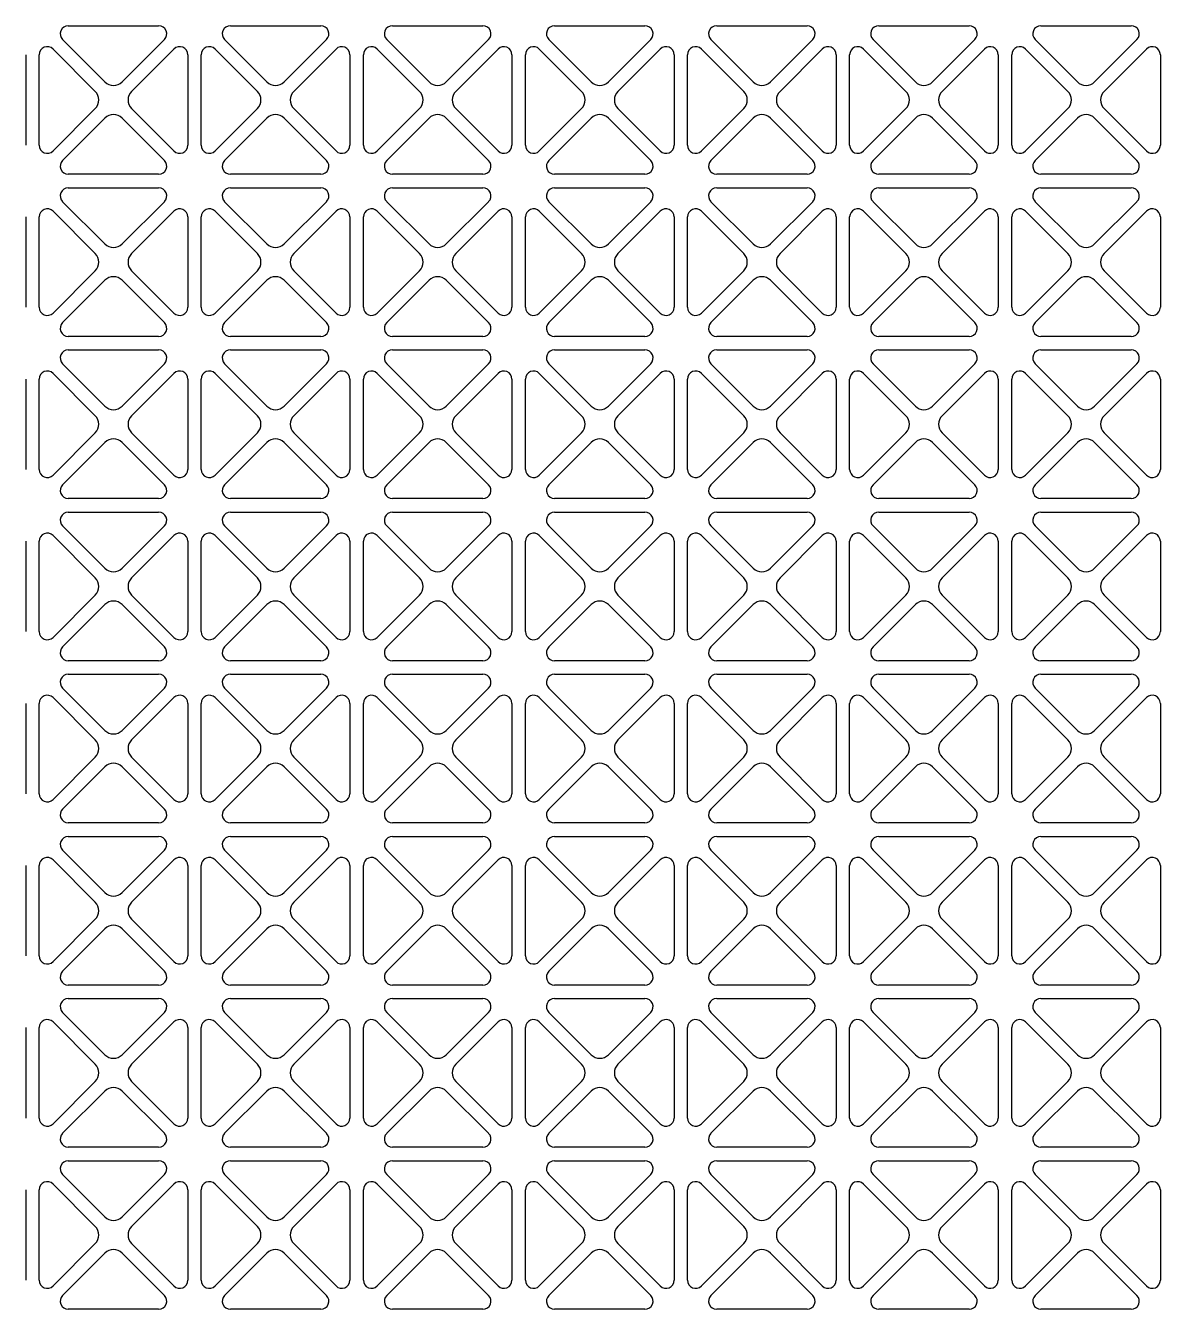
# Model space of a CAD drawing. Extents: x 59521 to 184406, y -1257 to 56672.
# Drawn here: x 69465.6 to 69633.6, y 15636.5 to 15826.5 of the extents above; entities that cross this region are included whole.
import ezdxf

# ---------------------------------------------------------------- set-up
doc = ezdxf.new("R2010")
doc.units = 0
doc.header["$MEASUREMENT"] = 0
doc.layers.get('0').update_dxf_attribs({"linetype": 'CONTINUOUS'})
doc.layers.add('WANGKONG_0', color=7, linetype='CONTINUOUS')

# ---------------------------------------------------------------- blocks, each defined once
blk = doc.blocks.new('ju77')
at = {"layer": 'WANGKONG_0', "color": 87, "linetype": 'Continuous'}
for p, q in [((-26.73, 347), (-13.35, 347)), ((-2.73, 347), (10.65, 347)), ((21.27, 347), (34.65, 347)), ((45.27, 347), (58.65, 347)), ((69.27, 347), (82.65, 347)), ((93.27, 347), (106.65, 347)), ((117.27, 347), (130.65, 347)), ((-21.31, 338.69), (-27.58, 344.95)), ((-12.5, 344.95), (-18.77, 338.69)), ((2.69, 338.69), (-3.58, 344.95)), ((11.5, 344.95), (5.23, 338.69)), ((26.69, 338.69), (20.42, 344.95)), ((35.5, 344.95), (29.23, 338.69)), ((50.69, 338.69), (44.42, 344.95)), ((59.5, 344.95), (53.23, 338.69)), ((74.69, 338.69), (68.42, 344.95)), ((83.5, 344.95), (77.23, 338.69)), ((98.69, 338.69), (92.42, 344.95)), ((107.5, 344.95), (101.23, 338.69)), ((122.69, 338.69), (116.42, 344.95)), ((131.5, 344.95), (125.23, 338.69)), ((-33.04, 342.69), (-33.04, 329.31)), ((-31.04, 329.31), (-31.04, 342.69)), ((-28.99, 343.54), (-22.73, 337.27)), ((-17.35, 337.27), (-11.09, 343.54)), ((-9.04, 342.69), (-9.04, 329.31)), ((-7.04, 329.31), (-7.04, 342.69)), ((-4.99, 343.54), (1.27, 337.27)), ((6.65, 337.27), (12.91, 343.54)), ((14.96, 342.69), (14.96, 329.31)), ((16.96, 329.31), (16.96, 342.69)), ((19.01, 343.54), (25.27, 337.27)), ((30.65, 337.27), (36.91, 343.54)), ((38.96, 342.69), (38.96, 329.31)), ((40.96, 329.31), (40.96, 342.69)), ((43.01, 343.54), (49.27, 337.27)), ((54.65, 337.27), (60.91, 343.54)), ((62.96, 342.69), (62.96, 329.31)), ((64.96, 329.31), (64.96, 342.69)), ((67.01, 343.54), (73.27, 337.27)), ((78.65, 337.27), (84.91, 343.54)), ((86.96, 342.69), (86.96, 329.31)), ((88.96, 329.31), (88.96, 342.69)), ((91.01, 343.54), (97.27, 337.27)), ((102.65, 337.27), (108.91, 343.54)), ((110.96, 342.69), (110.96, 329.31)), ((112.96, 329.31), (112.96, 342.69)), ((115.01, 343.54), (121.27, 337.27)), ((126.65, 337.27), (132.91, 343.54)), ((134.96, 342.69), (134.96, 329.31)), ((-22.73, 334.73), (-28.99, 328.46)), ((-11.09, 328.46), (-17.35, 334.73)), ((1.27, 334.73), (-4.99, 328.46)), ((12.91, 328.46), (6.65, 334.73)), ((25.27, 334.73), (19.01, 328.46)), ((36.91, 328.46), (30.65, 334.73)), ((49.27, 334.73), (43.01, 328.46)), ((60.91, 328.46), (54.65, 334.73)), ((73.27, 334.73), (67.01, 328.46)), ((84.91, 328.46), (78.65, 334.73)), ((97.27, 334.73), (91.01, 328.46)), ((108.91, 328.46), (102.65, 334.73)), ((121.27, 334.73), (115.01, 328.46)), ((132.91, 328.46), (126.65, 334.73)), ((-27.58, 327.05), (-21.31, 333.31)), ((-18.77, 333.31), (-12.5, 327.05)), ((-3.58, 327.05), (2.69, 333.31)), ((5.23, 333.31), (11.5, 327.05)), ((20.42, 327.05), (26.69, 333.31)), ((29.23, 333.31), (35.5, 327.05)), ((44.42, 327.05), (50.69, 333.31)), ((53.23, 333.31), (59.5, 327.05)), ((68.42, 327.05), (74.69, 333.31)), ((77.23, 333.31), (83.5, 327.05)), ((92.42, 327.05), (98.69, 333.31)), ((101.23, 333.31), (107.5, 327.05)), ((116.42, 327.05), (122.69, 333.31)), ((125.23, 333.31), (131.5, 327.05)), ((-13.35, 325), (-26.73, 325)), ((10.65, 325), (-2.73, 325)), ((34.65, 325), (21.27, 325)), ((58.65, 325), (45.27, 325)), ((82.65, 325), (69.27, 325)), ((106.65, 325), (93.27, 325)), ((130.65, 325), (117.27, 325)), ((-26.73, 323), (-13.35, 323)), ((-2.73, 323), (10.65, 323)), ((21.27, 323), (34.65, 323)), ((45.27, 323), (58.65, 323)), ((69.27, 323), (82.65, 323)), ((93.27, 323), (106.65, 323)), ((117.27, 323), (130.65, 323)), ((-28.99, 319.54), (-22.73, 313.27)), ((-21.31, 314.69), (-27.58, 320.95)), ((-12.5, 320.95), (-18.77, 314.69)), ((-17.35, 313.27), (-11.09, 319.54)), ((-4.99, 319.54), (1.27, 313.27)), ((2.69, 314.69), (-3.58, 320.95)), ((11.5, 320.95), (5.23, 314.69)), ((6.65, 313.27), (12.91, 319.54)), ((19.01, 319.54), (25.27, 313.27)), ((26.69, 314.69), (20.42, 320.95)), ((35.5, 320.95), (29.23, 314.69)), ((30.65, 313.27), (36.91, 319.54)), ((43.01, 319.54), (49.27, 313.27)), ((50.69, 314.69), (44.42, 320.95)), ((59.5, 320.95), (53.23, 314.69)), ((54.65, 313.27), (60.91, 319.54)), ((67.01, 319.54), (73.27, 313.27)), ((74.69, 314.69), (68.42, 320.95)), ((83.5, 320.95), (77.23, 314.69)), ((78.65, 313.27), (84.91, 319.54)), ((91.01, 319.54), (97.27, 313.27)), ((98.69, 314.69), (92.42, 320.95)), ((107.5, 320.95), (101.23, 314.69)), ((102.65, 313.27), (108.91, 319.54)), ((115.01, 319.54), (121.27, 313.27)), ((122.69, 314.69), (116.42, 320.95)), ((131.5, 320.95), (125.23, 314.69)), ((126.65, 313.27), (132.91, 319.54)), ((-33.04, 318.69), (-33.04, 305.31)), ((-31.04, 305.31), (-31.04, 318.69)), ((-9.04, 318.69), (-9.04, 305.31)), ((-7.04, 305.31), (-7.04, 318.69)), ((14.96, 318.69), (14.96, 305.31)), ((16.96, 305.31), (16.96, 318.69)), ((38.96, 318.69), (38.96, 305.31)), ((40.96, 305.31), (40.96, 318.69)), ((62.96, 318.69), (62.96, 305.31)), ((64.96, 305.31), (64.96, 318.69)), ((86.96, 318.69), (86.96, 305.31)), ((88.96, 305.31), (88.96, 318.69)), ((110.96, 318.69), (110.96, 305.31)), ((112.96, 305.31), (112.96, 318.69)), ((134.96, 318.69), (134.96, 305.31)), ((-22.73, 310.73), (-28.99, 304.46)), ((-11.09, 304.46), (-17.35, 310.73)), ((1.27, 310.73), (-4.99, 304.46)), ((12.91, 304.46), (6.65, 310.73)), ((25.27, 310.73), (19.01, 304.46)), ((36.91, 304.46), (30.65, 310.73)), ((49.27, 310.73), (43.01, 304.46)), ((60.91, 304.46), (54.65, 310.73)), ((73.27, 310.73), (67.01, 304.46)), ((84.91, 304.46), (78.65, 310.73)), ((97.27, 310.73), (91.01, 304.46)), ((108.91, 304.46), (102.65, 310.73)), ((121.27, 310.73), (115.01, 304.46)), ((132.91, 304.46), (126.65, 310.73)), ((-27.58, 303.05), (-21.31, 309.31)), ((-18.77, 309.31), (-12.5, 303.05)), ((-3.58, 303.05), (2.69, 309.31)), ((5.23, 309.31), (11.5, 303.05)), ((20.42, 303.05), (26.69, 309.31)), ((29.23, 309.31), (35.5, 303.05)), ((44.42, 303.05), (50.69, 309.31)), ((53.23, 309.31), (59.5, 303.05)), ((68.42, 303.05), (74.69, 309.31)), ((77.23, 309.31), (83.5, 303.05)), ((92.42, 303.05), (98.69, 309.31)), ((101.23, 309.31), (107.5, 303.05)), ((116.42, 303.05), (122.69, 309.31)), ((125.23, 309.31), (131.5, 303.05)), ((-13.35, 301), (-26.73, 301)), ((10.65, 301), (-2.73, 301)), ((34.65, 301), (21.27, 301)), ((58.65, 301), (45.27, 301)), ((82.65, 301), (69.27, 301)), ((106.65, 301), (93.27, 301)), ((130.65, 301), (117.27, 301)), ((-26.73, 299), (-13.35, 299)), ((-2.73, 299), (10.65, 299)), ((21.27, 299), (34.65, 299)), ((45.27, 299), (58.65, 299)), ((69.27, 299), (82.65, 299)), ((93.27, 299), (106.65, 299)), ((117.27, 299), (130.65, 299)), ((-21.31, 290.69), (-27.58, 296.95)), ((-12.5, 296.95), (-18.77, 290.69)), ((2.69, 290.69), (-3.58, 296.95)), ((11.5, 296.95), (5.23, 290.69)), ((26.69, 290.69), (20.42, 296.95)), ((35.5, 296.95), (29.23, 290.69)), ((50.69, 290.69), (44.42, 296.95)), ((59.5, 296.95), (53.23, 290.69)), ((74.69, 290.69), (68.42, 296.95)), ((83.5, 296.95), (77.23, 290.69)), ((98.69, 290.69), (92.42, 296.95)), ((107.5, 296.95), (101.23, 290.69)), ((122.69, 290.69), (116.42, 296.95)), ((131.5, 296.95), (125.23, 290.69)), ((-33.04, 294.69), (-33.04, 281.31)), ((-31.04, 281.31), (-31.04, 294.69)), ((-28.99, 295.54), (-22.73, 289.27)), ((-17.35, 289.27), (-11.09, 295.54)), ((-9.04, 294.69), (-9.04, 281.31)), ((-7.04, 281.31), (-7.04, 294.69)), ((-4.99, 295.54), (1.27, 289.27)), ((6.65, 289.27), (12.91, 295.54)), ((14.96, 294.69), (14.96, 281.31)), ((16.96, 281.31), (16.96, 294.69)), ((19.01, 295.54), (25.27, 289.27)), ((30.65, 289.27), (36.91, 295.54)), ((38.96, 294.69), (38.96, 281.31)), ((40.96, 281.31), (40.96, 294.69)), ((43.01, 295.54), (49.27, 289.27)), ((54.65, 289.27), (60.91, 295.54)), ((62.96, 294.69), (62.96, 281.31)), ((64.96, 281.31), (64.96, 294.69)), ((67.01, 295.54), (73.27, 289.27)), ((78.65, 289.27), (84.91, 295.54)), ((86.96, 294.69), (86.96, 281.31)), ((88.96, 281.31), (88.96, 294.69)), ((91.01, 295.54), (97.27, 289.27)), ((102.65, 289.27), (108.91, 295.54)), ((110.96, 294.69), (110.96, 281.31)), ((112.96, 281.31), (112.96, 294.69)), ((115.01, 295.54), (121.27, 289.27)), ((126.65, 289.27), (132.91, 295.54)), ((134.96, 294.69), (134.96, 281.31)), ((-22.73, 286.73), (-28.99, 280.46)), ((-27.58, 279.05), (-21.31, 285.31)), ((-18.77, 285.31), (-12.5, 279.05)), ((-11.09, 280.46), (-17.35, 286.73)), ((1.27, 286.73), (-4.99, 280.46)), ((-3.58, 279.05), (2.69, 285.31)), ((5.23, 285.31), (11.5, 279.05)), ((12.91, 280.46), (6.65, 286.73)), ((25.27, 286.73), (19.01, 280.46)), ((20.42, 279.05), (26.69, 285.31)), ((29.23, 285.31), (35.5, 279.05)), ((36.91, 280.46), (30.65, 286.73)), ((49.27, 286.73), (43.01, 280.46)), ((44.42, 279.05), (50.69, 285.31)), ((53.23, 285.31), (59.5, 279.05)), ((60.91, 280.46), (54.65, 286.73)), ((73.27, 286.73), (67.01, 280.46)), ((68.42, 279.05), (74.69, 285.31)), ((77.23, 285.31), (83.5, 279.05)), ((84.91, 280.46), (78.65, 286.73)), ((97.27, 286.73), (91.01, 280.46)), ((92.42, 279.05), (98.69, 285.31)), ((101.23, 285.31), (107.5, 279.05)), ((108.91, 280.46), (102.65, 286.73)), ((121.27, 286.73), (115.01, 280.46)), ((116.42, 279.05), (122.69, 285.31)), ((125.23, 285.31), (131.5, 279.05)), ((132.91, 280.46), (126.65, 286.73)), ((-13.35, 277), (-26.73, 277)), ((10.65, 277), (-2.73, 277)), ((34.65, 277), (21.27, 277)), ((58.65, 277), (45.27, 277)), ((82.65, 277), (69.27, 277)), ((106.65, 277), (93.27, 277)), ((130.65, 277), (117.27, 277)), ((-26.73, 275), (-13.35, 275)), ((-2.73, 275), (10.65, 275)), ((21.27, 275), (34.65, 275)), ((45.27, 275), (58.65, 275)), ((69.27, 275), (82.65, 275)), ((93.27, 275), (106.65, 275)), ((117.27, 275), (130.65, 275)), ((-21.31, 266.69), (-27.58, 272.95)), ((-12.5, 272.95), (-18.77, 266.69)), ((2.69, 266.69), (-3.58, 272.95)), ((11.5, 272.95), (5.23, 266.69)), ((26.69, 266.69), (20.42, 272.95)), ((35.5, 272.95), (29.23, 266.69)), ((50.69, 266.69), (44.42, 272.95)), ((59.5, 272.95), (53.23, 266.69)), ((74.69, 266.69), (68.42, 272.95)), ((83.5, 272.95), (77.23, 266.69)), ((98.69, 266.69), (92.42, 272.95)), ((107.5, 272.95), (101.23, 266.69)), ((122.69, 266.69), (116.42, 272.95)), ((131.5, 272.95), (125.23, 266.69)), ((-33.04, 270.69), (-33.04, 257.31)), ((-31.04, 257.31), (-31.04, 270.69)), ((-28.99, 271.54), (-22.73, 265.27)), ((-17.35, 265.27), (-11.09, 271.54)), ((-9.04, 270.69), (-9.04, 257.31)), ((-7.04, 257.31), (-7.04, 270.69)), ((-4.99, 271.54), (1.27, 265.27)), ((6.65, 265.27), (12.91, 271.54)), ((14.96, 270.69), (14.96, 257.31)), ((16.96, 257.31), (16.96, 270.69)), ((19.01, 271.54), (25.27, 265.27)), ((30.65, 265.27), (36.91, 271.54)), ((38.96, 270.69), (38.96, 257.31)), ((40.96, 257.31), (40.96, 270.69)), ((43.01, 271.54), (49.27, 265.27)), ((54.65, 265.27), (60.91, 271.54)), ((62.96, 270.69), (62.96, 257.31)), ((64.96, 257.31), (64.96, 270.69)), ((67.01, 271.54), (73.27, 265.27)), ((78.65, 265.27), (84.91, 271.54)), ((86.96, 270.69), (86.96, 257.31)), ((88.96, 257.31), (88.96, 270.69)), ((91.01, 271.54), (97.27, 265.27)), ((102.65, 265.27), (108.91, 271.54)), ((110.96, 270.69), (110.96, 257.31)), ((112.96, 257.31), (112.96, 270.69)), ((115.01, 271.54), (121.27, 265.27)), ((126.65, 265.27), (132.91, 271.54)), ((134.96, 270.69), (134.96, 257.31)), ((-22.73, 262.73), (-28.99, 256.46)), ((-11.09, 256.46), (-17.35, 262.73)), ((1.27, 262.73), (-4.99, 256.46)), ((12.91, 256.46), (6.65, 262.73)), ((25.27, 262.73), (19.01, 256.46)), ((36.91, 256.46), (30.65, 262.73)), ((49.27, 262.73), (43.01, 256.46)), ((60.91, 256.46), (54.65, 262.73)), ((73.27, 262.73), (67.01, 256.46)), ((84.91, 256.46), (78.65, 262.73)), ((97.27, 262.73), (91.01, 256.46)), ((108.91, 256.46), (102.65, 262.73)), ((121.27, 262.73), (115.01, 256.46)), ((132.91, 256.46), (126.65, 262.73)), ((-27.58, 255.05), (-21.31, 261.31)), ((-18.77, 261.31), (-12.5, 255.05)), ((-3.58, 255.05), (2.69, 261.31)), ((5.23, 261.31), (11.5, 255.05)), ((20.42, 255.05), (26.69, 261.31)), ((29.23, 261.31), (35.5, 255.05)), ((44.42, 255.05), (50.69, 261.31)), ((53.23, 261.31), (59.5, 255.05)), ((68.42, 255.05), (74.69, 261.31)), ((77.23, 261.31), (83.5, 255.05)), ((92.42, 255.05), (98.69, 261.31)), ((101.23, 261.31), (107.5, 255.05)), ((116.42, 255.05), (122.69, 261.31)), ((125.23, 261.31), (131.5, 255.05)), ((-13.35, 253), (-26.73, 253)), ((10.65, 253), (-2.73, 253)), ((34.65, 253), (21.27, 253)), ((58.65, 253), (45.27, 253)), ((82.65, 253), (69.27, 253)), ((106.65, 253), (93.27, 253)), ((130.65, 253), (117.27, 253)), ((-26.73, 251), (-13.35, 251)), ((-2.73, 251), (10.65, 251)), ((21.27, 251), (34.65, 251)), ((45.27, 251), (58.65, 251)), ((69.27, 251), (82.65, 251)), ((93.27, 251), (106.65, 251)), ((117.27, 251), (130.65, 251)), ((-21.31, 242.69), (-27.58, 248.95)), ((-12.5, 248.95), (-18.77, 242.69)), ((2.69, 242.69), (-3.58, 248.95)), ((11.5, 248.95), (5.23, 242.69)), ((26.69, 242.69), (20.42, 248.95)), ((35.5, 248.95), (29.23, 242.69)), ((50.69, 242.69), (44.42, 248.95)), ((59.5, 248.95), (53.23, 242.69)), ((74.69, 242.69), (68.42, 248.95)), ((83.5, 248.95), (77.23, 242.69)), ((98.69, 242.69), (92.42, 248.95)), ((107.5, 248.95), (101.23, 242.69)), ((122.69, 242.69), (116.42, 248.95)), ((131.5, 248.95), (125.23, 242.69)), ((-28.99, 247.54), (-22.73, 241.27)), ((-17.35, 241.27), (-11.09, 247.54)), ((-4.99, 247.54), (1.27, 241.27)), ((6.65, 241.27), (12.91, 247.54)), ((19.01, 247.54), (25.27, 241.27)), ((30.65, 241.27), (36.91, 247.54)), ((43.01, 247.54), (49.27, 241.27)), ((54.65, 241.27), (60.91, 247.54)), ((67.01, 247.54), (73.27, 241.27)), ((78.65, 241.27), (84.91, 247.54)), ((91.01, 247.54), (97.27, 241.27)), ((102.65, 241.27), (108.91, 247.54)), ((115.01, 247.54), (121.27, 241.27)), ((126.65, 241.27), (132.91, 247.54)), ((-33.04, 246.69), (-33.04, 233.31)), ((-31.04, 233.31), (-31.04, 246.69)), ((-9.04, 246.69), (-9.04, 233.31)), ((-7.04, 233.31), (-7.04, 246.69)), ((14.96, 246.69), (14.96, 233.31)), ((16.96, 233.31), (16.96, 246.69)), ((38.96, 246.69), (38.96, 233.31)), ((40.96, 233.31), (40.96, 246.69)), ((62.96, 246.69), (62.96, 233.31)), ((64.96, 233.31), (64.96, 246.69)), ((86.96, 246.69), (86.96, 233.31)), ((88.96, 233.31), (88.96, 246.69)), ((110.96, 246.69), (110.96, 233.31)), ((112.96, 233.31), (112.96, 246.69)), ((134.96, 246.69), (134.96, 233.31)), ((-22.73, 238.73), (-28.99, 232.46)), ((-11.09, 232.46), (-17.35, 238.73)), ((1.27, 238.73), (-4.99, 232.46)), ((12.91, 232.46), (6.65, 238.73)), ((25.27, 238.73), (19.01, 232.46)), ((36.91, 232.46), (30.65, 238.73)), ((49.27, 238.73), (43.01, 232.46)), ((60.91, 232.46), (54.65, 238.73)), ((73.27, 238.73), (67.01, 232.46)), ((84.91, 232.46), (78.65, 238.73)), ((97.27, 238.73), (91.01, 232.46)), ((108.91, 232.46), (102.65, 238.73)), ((121.27, 238.73), (115.01, 232.46)), ((132.91, 232.46), (126.65, 238.73)), ((-27.58, 231.05), (-21.31, 237.31)), ((-18.77, 237.31), (-12.5, 231.05)), ((-3.58, 231.05), (2.69, 237.31)), ((5.23, 237.31), (11.5, 231.05)), ((20.42, 231.05), (26.69, 237.31)), ((29.23, 237.31), (35.5, 231.05)), ((44.42, 231.05), (50.69, 237.31)), ((53.23, 237.31), (59.5, 231.05)), ((68.42, 231.05), (74.69, 237.31)), ((77.23, 237.31), (83.5, 231.05)), ((92.42, 231.05), (98.69, 237.31)), ((101.23, 237.31), (107.5, 231.05)), ((116.42, 231.05), (122.69, 237.31)), ((125.23, 237.31), (131.5, 231.05)), ((-13.35, 229), (-26.73, 229)), ((10.65, 229), (-2.73, 229)), ((34.65, 229), (21.27, 229)), ((58.65, 229), (45.27, 229)), ((82.65, 229), (69.27, 229)), ((106.65, 229), (93.27, 229)), ((130.65, 229), (117.27, 229)), ((-26.73, 227), (-13.35, 227)), ((-2.73, 227), (10.65, 227)), ((21.27, 227), (34.65, 227)), ((45.27, 227), (58.65, 227)), ((69.27, 227), (82.65, 227)), ((93.27, 227), (106.65, 227)), ((117.27, 227), (130.65, 227)), ((-21.31, 218.69), (-27.58, 224.95)), ((-12.5, 224.95), (-18.77, 218.69)), ((2.69, 218.69), (-3.58, 224.95)), ((11.5, 224.95), (5.23, 218.69)), ((26.69, 218.69), (20.42, 224.95)), ((35.5, 224.95), (29.23, 218.69)), ((50.69, 218.69), (44.42, 224.95)), ((59.5, 224.95), (53.23, 218.69)), ((74.69, 218.69), (68.42, 224.95)), ((83.5, 224.95), (77.23, 218.69)), ((98.69, 218.69), (92.42, 224.95)), ((107.5, 224.95), (101.23, 218.69)), ((122.69, 218.69), (116.42, 224.95)), ((131.5, 224.95), (125.23, 218.69)), ((-33.04, 222.69), (-33.04, 209.31)), ((-31.04, 209.31), (-31.04, 222.69)), ((-28.99, 223.54), (-22.73, 217.27)), ((-17.35, 217.27), (-11.09, 223.54)), ((-9.04, 222.69), (-9.04, 209.31)), ((-7.04, 209.31), (-7.04, 222.69)), ((-4.99, 223.54), (1.27, 217.27)), ((6.65, 217.27), (12.91, 223.54)), ((14.96, 222.69), (14.96, 209.31)), ((16.96, 209.31), (16.96, 222.69)), ((19.01, 223.54), (25.27, 217.27)), ((30.65, 217.27), (36.91, 223.54)), ((38.96, 222.69), (38.96, 209.31)), ((40.96, 209.31), (40.96, 222.69)), ((43.01, 223.54), (49.27, 217.27)), ((54.65, 217.27), (60.91, 223.54)), ((62.96, 222.69), (62.96, 209.31)), ((64.96, 209.31), (64.96, 222.69)), ((67.01, 223.54), (73.27, 217.27)), ((78.65, 217.27), (84.91, 223.54)), ((86.96, 222.69), (86.96, 209.31)), ((88.96, 209.31), (88.96, 222.69)), ((91.01, 223.54), (97.27, 217.27)), ((102.65, 217.27), (108.91, 223.54)), ((110.96, 222.69), (110.96, 209.31)), ((112.96, 209.31), (112.96, 222.69)), ((115.01, 223.54), (121.27, 217.27)), ((126.65, 217.27), (132.91, 223.54)), ((134.96, 222.69), (134.96, 209.31)), ((-22.73, 214.73), (-28.99, 208.46)), ((-11.09, 208.46), (-17.35, 214.73)), ((1.27, 214.73), (-4.99, 208.46)), ((12.91, 208.46), (6.65, 214.73)), ((25.27, 214.73), (19.01, 208.46)), ((36.91, 208.46), (30.65, 214.73)), ((49.27, 214.73), (43.01, 208.46)), ((60.91, 208.46), (54.65, 214.73)), ((73.27, 214.73), (67.01, 208.46)), ((84.91, 208.46), (78.65, 214.73)), ((97.27, 214.73), (91.01, 208.46)), ((108.91, 208.46), (102.65, 214.73)), ((121.27, 214.73), (115.01, 208.46)), ((132.91, 208.46), (126.65, 214.73)), ((-27.58, 207.05), (-21.31, 213.31)), ((-18.77, 213.31), (-12.5, 207.05)), ((-3.58, 207.05), (2.69, 213.31)), ((5.23, 213.31), (11.5, 207.05)), ((20.42, 207.05), (26.69, 213.31)), ((29.23, 213.31), (35.5, 207.05)), ((44.42, 207.05), (50.69, 213.31)), ((53.23, 213.31), (59.5, 207.05)), ((68.42, 207.05), (74.69, 213.31)), ((77.23, 213.31), (83.5, 207.05)), ((92.42, 207.05), (98.69, 213.31)), ((101.23, 213.31), (107.5, 207.05)), ((116.42, 207.05), (122.69, 213.31)), ((125.23, 213.31), (131.5, 207.05)), ((-13.35, 205), (-26.73, 205)), ((10.65, 205), (-2.73, 205)), ((34.65, 205), (21.27, 205)), ((58.65, 205), (45.27, 205)), ((82.65, 205), (69.27, 205)), ((106.65, 205), (93.27, 205)), ((130.65, 205), (117.27, 205)), ((-26.73, 203), (-13.35, 203)), ((-2.73, 203), (10.65, 203)), ((21.27, 203), (34.65, 203)), ((45.27, 203), (58.65, 203)), ((69.27, 203), (82.65, 203)), ((93.27, 203), (106.65, 203)), ((117.27, 203), (130.65, 203)), ((-28.99, 199.54), (-22.73, 193.27)), ((-21.31, 194.69), (-27.58, 200.95)), ((-12.5, 200.95), (-18.77, 194.69)), ((-17.35, 193.27), (-11.09, 199.54)), ((-4.99, 199.54), (1.27, 193.27)), ((2.69, 194.69), (-3.58, 200.95)), ((11.5, 200.95), (5.23, 194.69)), ((6.65, 193.27), (12.91, 199.54)), ((19.01, 199.54), (25.27, 193.27)), ((26.69, 194.69), (20.42, 200.95)), ((35.5, 200.95), (29.23, 194.69)), ((30.65, 193.27), (36.91, 199.54)), ((43.01, 199.54), (49.27, 193.27)), ((50.69, 194.69), (44.42, 200.95)), ((59.5, 200.95), (53.23, 194.69)), ((54.65, 193.27), (60.91, 199.54)), ((67.01, 199.54), (73.27, 193.27)), ((74.69, 194.69), (68.42, 200.95)), ((83.5, 200.95), (77.23, 194.69)), ((78.65, 193.27), (84.91, 199.54)), ((91.01, 199.54), (97.27, 193.27)), ((98.69, 194.69), (92.42, 200.95)), ((107.5, 200.95), (101.23, 194.69)), ((102.65, 193.27), (108.91, 199.54)), ((115.01, 199.54), (121.27, 193.27)), ((122.69, 194.69), (116.42, 200.95)), ((131.5, 200.95), (125.23, 194.69)), ((126.65, 193.27), (132.91, 199.54)), ((-33.04, 198.69), (-33.04, 185.31)), ((-31.04, 185.31), (-31.04, 198.69)), ((-9.04, 198.69), (-9.04, 185.31)), ((-7.04, 185.31), (-7.04, 198.69)), ((14.96, 198.69), (14.96, 185.31)), ((16.96, 185.31), (16.96, 198.69)), ((38.96, 198.69), (38.96, 185.31)), ((40.96, 185.31), (40.96, 198.69)), ((62.96, 198.69), (62.96, 185.31)), ((64.96, 185.31), (64.96, 198.69)), ((86.96, 198.69), (86.96, 185.31)), ((88.96, 185.31), (88.96, 198.69)), ((110.96, 198.69), (110.96, 185.31)), ((112.96, 185.31), (112.96, 198.69)), ((134.96, 198.69), (134.96, 185.31)), ((-22.73, 190.73), (-28.99, 184.46)), ((-11.09, 184.46), (-17.35, 190.73)), ((1.27, 190.73), (-4.99, 184.46)), ((12.91, 184.46), (6.65, 190.73)), ((25.27, 190.73), (19.01, 184.46)), ((36.91, 184.46), (30.65, 190.73)), ((49.27, 190.73), (43.01, 184.46)), ((60.91, 184.46), (54.65, 190.73)), ((73.27, 190.73), (67.01, 184.46)), ((84.91, 184.46), (78.65, 190.73)), ((97.27, 190.73), (91.01, 184.46)), ((108.91, 184.46), (102.65, 190.73)), ((121.27, 190.73), (115.01, 184.46)), ((132.91, 184.46), (126.65, 190.73)), ((-27.58, 183.05), (-21.31, 189.31)), ((-18.77, 189.31), (-12.5, 183.05)), ((-3.58, 183.05), (2.69, 189.31)), ((5.23, 189.31), (11.5, 183.05)), ((20.42, 183.05), (26.69, 189.31)), ((29.23, 189.31), (35.5, 183.05)), ((44.42, 183.05), (50.69, 189.31)), ((53.23, 189.31), (59.5, 183.05)), ((68.42, 183.05), (74.69, 189.31)), ((77.23, 189.31), (83.5, 183.05)), ((92.42, 183.05), (98.69, 189.31)), ((101.23, 189.31), (107.5, 183.05)), ((116.42, 183.05), (122.69, 189.31)), ((125.23, 189.31), (131.5, 183.05)), ((-13.35, 181), (-26.73, 181)), ((10.65, 181), (-2.73, 181)), ((34.65, 181), (21.27, 181)), ((58.65, 181), (45.27, 181)), ((82.65, 181), (69.27, 181)), ((106.65, 181), (93.27, 181)), ((130.65, 181), (117.27, 181)), ((-26.73, 179), (-13.35, 179)), ((-2.73, 179), (10.65, 179)), ((21.27, 179), (34.65, 179)), ((45.27, 179), (58.65, 179)), ((69.27, 179), (82.65, 179)), ((93.27, 179), (106.65, 179)), ((117.27, 179), (130.65, 179)), ((-21.31, 170.69), (-27.58, 176.95)), ((-12.5, 176.95), (-18.77, 170.69)), ((2.69, 170.69), (-3.58, 176.95)), ((11.5, 176.95), (5.23, 170.69)), ((26.69, 170.69), (20.42, 176.95)), ((35.5, 176.95), (29.23, 170.69)), ((50.69, 170.69), (44.42, 176.95)), ((59.5, 176.95), (53.23, 170.69)), ((74.69, 170.69), (68.42, 176.95)), ((83.5, 176.95), (77.23, 170.69)), ((98.69, 170.69), (92.42, 176.95)), ((107.5, 176.95), (101.23, 170.69)), ((122.69, 170.69), (116.42, 176.95)), ((131.5, 176.95), (125.23, 170.69)), ((-28.99, 175.54), (-22.73, 169.27)), ((-17.35, 169.27), (-11.09, 175.54)), ((-4.99, 175.54), (1.27, 169.27)), ((6.65, 169.27), (12.91, 175.54)), ((19.01, 175.54), (25.27, 169.27)), ((30.65, 169.27), (36.91, 175.54)), ((43.01, 175.54), (49.27, 169.27)), ((54.65, 169.27), (60.91, 175.54)), ((67.01, 175.54), (73.27, 169.27)), ((78.65, 169.27), (84.91, 175.54)), ((91.01, 175.54), (97.27, 169.27)), ((102.65, 169.27), (108.91, 175.54)), ((115.01, 175.54), (121.27, 169.27)), ((126.65, 169.27), (132.91, 175.54)), ((-33.04, 174.69), (-33.04, 161.31)), ((-31.04, 161.31), (-31.04, 174.69)), ((-9.04, 174.69), (-9.04, 161.31)), ((-7.04, 161.31), (-7.04, 174.69)), ((14.96, 174.69), (14.96, 161.31)), ((16.96, 161.31), (16.96, 174.69)), ((38.96, 174.69), (38.96, 161.31)), ((40.96, 161.31), (40.96, 174.69)), ((62.96, 174.69), (62.96, 161.31)), ((64.96, 161.31), (64.96, 174.69)), ((86.96, 174.69), (86.96, 161.31)), ((88.96, 161.31), (88.96, 174.69)), ((110.96, 174.69), (110.96, 161.31)), ((112.96, 161.31), (112.96, 174.69)), ((134.96, 174.69), (134.96, 161.31)), ((-22.73, 166.73), (-28.99, 160.46)), ((-27.58, 159.05), (-21.31, 165.31)), ((-18.77, 165.31), (-12.5, 159.05)), ((-11.09, 160.46), (-17.35, 166.73)), ((1.27, 166.73), (-4.99, 160.46)), ((-3.58, 159.05), (2.69, 165.31)), ((5.23, 165.31), (11.5, 159.05)), ((12.91, 160.46), (6.65, 166.73)), ((25.27, 166.73), (19.01, 160.46)), ((20.42, 159.05), (26.69, 165.31)), ((29.23, 165.31), (35.5, 159.05)), ((36.91, 160.46), (30.65, 166.73)), ((49.27, 166.73), (43.01, 160.46)), ((44.42, 159.05), (50.69, 165.31)), ((53.23, 165.31), (59.5, 159.05)), ((60.91, 160.46), (54.65, 166.73)), ((73.27, 166.73), (67.01, 160.46)), ((68.42, 159.05), (74.69, 165.31)), ((77.23, 165.31), (83.5, 159.05)), ((84.91, 160.46), (78.65, 166.73)), ((97.27, 166.73), (91.01, 160.46)), ((92.42, 159.05), (98.69, 165.31)), ((101.23, 165.31), (107.5, 159.05)), ((108.91, 160.46), (102.65, 166.73)), ((121.27, 166.73), (115.01, 160.46)), ((116.42, 159.05), (122.69, 165.31)), ((125.23, 165.31), (131.5, 159.05)), ((132.91, 160.46), (126.65, 166.73)), ((-13.35, 157), (-26.73, 157)), ((10.65, 157), (-2.73, 157)), ((34.65, 157), (21.27, 157)), ((58.65, 157), (45.27, 157)), ((82.65, 157), (69.27, 157)), ((106.65, 157), (93.27, 157)), ((130.65, 157), (117.27, 157))]:
    blk.add_line(p, q, dxfattribs=at)
for centre, radius, start, end in [((-26.73, 345.8), 1.2, 90, 225), ((-13.35, 345.8), 1.2, 315, 90), ((-2.73, 345.8), 1.2, 90, 225), ((10.65, 345.8), 1.2, 315, 90), ((21.27, 345.8), 1.2, 90, 225), ((34.65, 345.8), 1.2, 315, 90), ((45.27, 345.8), 1.2, 90, 225), ((58.65, 345.8), 1.2, 315, 90), ((69.27, 345.8), 1.2, 90, 225), ((82.65, 345.8), 1.2, 315, 90), ((93.27, 345.8), 1.2, 90, 225), ((106.65, 345.8), 1.2, 315, 90), ((117.27, 345.8), 1.2, 90, 225), ((130.65, 345.8), 1.2, 315, 90), ((-29.84, 342.69), 1.2, 45, 180), ((-10.24, 342.69), 1.2, 0, 135), ((-5.84, 342.69), 1.2, 45, 180), ((13.76, 342.69), 1.2, 0, 135), ((18.16, 342.69), 1.2, 45, 180), ((37.76, 342.69), 1.2, 0, 135), ((42.16, 342.69), 1.2, 45, 180), ((61.76, 342.69), 1.2, 0, 135), ((66.16, 342.69), 1.2, 45, 180), ((85.76, 342.69), 1.2, 0, 135), ((90.16, 342.69), 1.2, 45, 180), ((109.76, 342.69), 1.2, 0, 135), ((114.16, 342.69), 1.2, 45, 180), ((133.76, 342.69), 1.2, 0, 135), ((-20.04, 339.96), 1.8, 225, 315), ((3.96, 339.96), 1.8, 225, 315), ((27.96, 339.96), 1.8, 225, 315), ((51.96, 339.96), 1.8, 225, 315), ((75.96, 339.96), 1.8, 225, 315), ((99.96, 339.96), 1.8, 225, 315), ((123.96, 339.96), 1.8, 225, 315), ((-24, 336), 1.8, 315, 45), ((-16.08, 336), 1.8, 135, 225), ((0, 336), 1.8, 315, 45), ((7.92, 336), 1.8, 135, 225), ((24, 336), 1.8, 315, 45), ((31.92, 336), 1.8, 135, 225), ((48, 336), 1.8, 315, 45), ((55.92, 336), 1.8, 135, 225), ((72, 336), 1.8, 315, 45), ((79.92, 336), 1.8, 135, 225), ((96, 336), 1.8, 315, 45), ((103.92, 336), 1.8, 135, 225), ((120, 336), 1.8, 315, 45), ((127.92, 336), 1.8, 135, 225), ((-20.04, 332.04), 1.8, 45, 135), ((3.96, 332.04), 1.8, 45, 135), ((27.96, 332.04), 1.8, 45, 135), ((51.96, 332.04), 1.8, 45, 135), ((75.96, 332.04), 1.8, 45, 135), ((99.96, 332.04), 1.8, 45, 135), ((123.96, 332.04), 1.8, 45, 135), ((-29.84, 329.31), 1.2, 180, 315), ((-10.24, 329.31), 1.2, 225, 0), ((-5.84, 329.31), 1.2, 180, 315), ((13.76, 329.31), 1.2, 225, 0), ((18.16, 329.31), 1.2, 180, 315), ((37.76, 329.31), 1.2, 225, 0), ((42.16, 329.31), 1.2, 180, 315), ((61.76, 329.31), 1.2, 225, 0), ((66.16, 329.31), 1.2, 180, 315), ((85.76, 329.31), 1.2, 225, 0), ((90.16, 329.31), 1.2, 180, 315), ((109.76, 329.31), 1.2, 225, 0), ((114.16, 329.31), 1.2, 180, 315), ((133.76, 329.31), 1.2, 225, 0), ((-26.73, 326.2), 1.2, 135, 270), ((-13.35, 326.2), 1.2, 270, 45), ((-2.73, 326.2), 1.2, 135, 270), ((10.65, 326.2), 1.2, 270, 45), ((21.27, 326.2), 1.2, 135, 270), ((34.65, 326.2), 1.2, 270, 45), ((45.27, 326.2), 1.2, 135, 270), ((58.65, 326.2), 1.2, 270, 45), ((69.27, 326.2), 1.2, 135, 270), ((82.65, 326.2), 1.2, 270, 45), ((93.27, 326.2), 1.2, 135, 270), ((106.65, 326.2), 1.2, 270, 45), ((117.27, 326.2), 1.2, 135, 270), ((130.65, 326.2), 1.2, 270, 45), ((-26.73, 321.8), 1.2, 90, 225), ((-13.35, 321.8), 1.2, 315, 90), ((-2.73, 321.8), 1.2, 90, 225), ((10.65, 321.8), 1.2, 315, 90), ((21.27, 321.8), 1.2, 90, 225), ((34.65, 321.8), 1.2, 315, 90), ((45.27, 321.8), 1.2, 90, 225), ((58.65, 321.8), 1.2, 315, 90), ((69.27, 321.8), 1.2, 90, 225), ((82.65, 321.8), 1.2, 315, 90), ((93.27, 321.8), 1.2, 90, 225), ((106.65, 321.8), 1.2, 315, 90), ((117.27, 321.8), 1.2, 90, 225), ((130.65, 321.8), 1.2, 315, 90), ((-29.84, 318.69), 1.2, 45, 180), ((-10.24, 318.69), 1.2, 0, 135), ((-5.84, 318.69), 1.2, 45, 180), ((13.76, 318.69), 1.2, 0, 135), ((18.16, 318.69), 1.2, 45, 180), ((37.76, 318.69), 1.2, 0, 135), ((42.16, 318.69), 1.2, 45, 180), ((61.76, 318.69), 1.2, 0, 135), ((66.16, 318.69), 1.2, 45, 180), ((85.76, 318.69), 1.2, 0, 135), ((90.16, 318.69), 1.2, 45, 180), ((109.76, 318.69), 1.2, 0, 135), ((114.16, 318.69), 1.2, 45, 180), ((133.76, 318.69), 1.2, 0, 135), ((-20.04, 315.96), 1.8, 225, 315), ((3.96, 315.96), 1.8, 225, 315), ((27.96, 315.96), 1.8, 225, 315), ((51.96, 315.96), 1.8, 225, 315), ((75.96, 315.96), 1.8, 225, 315), ((99.96, 315.96), 1.8, 225, 315), ((123.96, 315.96), 1.8, 225, 315), ((-24, 312), 1.8, 315, 45), ((-16.08, 312), 1.8, 135, 225), ((0, 312), 1.8, 315, 45), ((7.92, 312), 1.8, 135, 225), ((24, 312), 1.8, 315, 45), ((31.92, 312), 1.8, 135, 225), ((48, 312), 1.8, 315, 45), ((55.92, 312), 1.8, 135, 225), ((72, 312), 1.8, 315, 45), ((79.92, 312), 1.8, 135, 225), ((96, 312), 1.8, 315, 45), ((103.92, 312), 1.8, 135, 225), ((120, 312), 1.8, 315, 45), ((127.92, 312), 1.8, 135, 225), ((-20.04, 308.04), 1.8, 45, 135), ((3.96, 308.04), 1.8, 45, 135), ((27.96, 308.04), 1.8, 45, 135), ((51.96, 308.04), 1.8, 45, 135), ((75.96, 308.04), 1.8, 45, 135), ((99.96, 308.04), 1.8, 45, 135), ((123.96, 308.04), 1.8, 45, 135), ((-29.84, 305.31), 1.2, 180, 315), ((-10.24, 305.31), 1.2, 225, 0), ((-5.84, 305.31), 1.2, 180, 315), ((13.76, 305.31), 1.2, 225, 0), ((18.16, 305.31), 1.2, 180, 315), ((37.76, 305.31), 1.2, 225, 0), ((42.16, 305.31), 1.2, 180, 315), ((61.76, 305.31), 1.2, 225, 0), ((66.16, 305.31), 1.2, 180, 315), ((85.76, 305.31), 1.2, 225, 0), ((90.16, 305.31), 1.2, 180, 315), ((109.76, 305.31), 1.2, 225, 0), ((114.16, 305.31), 1.2, 180, 315), ((133.76, 305.31), 1.2, 225, 0), ((-26.73, 302.2), 1.2, 135, 270), ((-13.35, 302.2), 1.2, 270, 45), ((-2.73, 302.2), 1.2, 135, 270), ((10.65, 302.2), 1.2, 270, 45), ((21.27, 302.2), 1.2, 135, 270), ((34.65, 302.2), 1.2, 270, 45), ((45.27, 302.2), 1.2, 135, 270), ((58.65, 302.2), 1.2, 270, 45), ((69.27, 302.2), 1.2, 135, 270), ((82.65, 302.2), 1.2, 270, 45), ((93.27, 302.2), 1.2, 135, 270), ((106.65, 302.2), 1.2, 270, 45), ((117.27, 302.2), 1.2, 135, 270), ((130.65, 302.2), 1.2, 270, 45), ((-26.73, 297.8), 1.2, 90, 225), ((-13.35, 297.8), 1.2, 315, 90), ((-2.73, 297.8), 1.2, 90, 225), ((10.65, 297.8), 1.2, 315, 90), ((21.27, 297.8), 1.2, 90, 225), ((34.65, 297.8), 1.2, 315, 90), ((45.27, 297.8), 1.2, 90, 225), ((58.65, 297.8), 1.2, 315, 90), ((69.27, 297.8), 1.2, 90, 225), ((82.65, 297.8), 1.2, 315, 90), ((93.27, 297.8), 1.2, 90, 225), ((106.65, 297.8), 1.2, 315, 90), ((117.27, 297.8), 1.2, 90, 225), ((130.65, 297.8), 1.2, 315, 90), ((-29.84, 294.69), 1.2, 45, 180), ((-10.24, 294.69), 1.2, 0, 135), ((-5.84, 294.69), 1.2, 45, 180), ((13.76, 294.69), 1.2, 0, 135), ((18.16, 294.69), 1.2, 45, 180), ((37.76, 294.69), 1.2, 0, 135), ((42.16, 294.69), 1.2, 45, 180), ((61.76, 294.69), 1.2, 0, 135), ((66.16, 294.69), 1.2, 45, 180), ((85.76, 294.69), 1.2, 0, 135), ((90.16, 294.69), 1.2, 45, 180), ((109.76, 294.69), 1.2, 0, 135), ((114.16, 294.69), 1.2, 45, 180), ((133.76, 294.69), 1.2, 0, 135), ((-24, 288), 1.8, 315, 45), ((-20.04, 291.96), 1.8, 225, 315), ((-16.08, 288), 1.8, 135, 225), ((0, 288), 1.8, 315, 45), ((3.96, 291.96), 1.8, 225, 315), ((7.92, 288), 1.8, 135, 225), ((24, 288), 1.8, 315, 45), ((27.96, 291.96), 1.8, 225, 315), ((31.92, 288), 1.8, 135, 225), ((48, 288), 1.8, 315, 45), ((51.96, 291.96), 1.8, 225, 315), ((55.92, 288), 1.8, 135, 225), ((72, 288), 1.8, 315, 45), ((75.96, 291.96), 1.8, 225, 315), ((79.92, 288), 1.8, 135, 225), ((96, 288), 1.8, 315, 45), ((99.96, 291.96), 1.8, 225, 315), ((103.92, 288), 1.8, 135, 225), ((120, 288), 1.8, 315, 45), ((123.96, 291.96), 1.8, 225, 315), ((127.92, 288), 1.8, 135, 225), ((-20.04, 284.04), 1.8, 45, 135), ((3.96, 284.04), 1.8, 45, 135), ((27.96, 284.04), 1.8, 45, 135), ((51.96, 284.04), 1.8, 45, 135), ((75.96, 284.04), 1.8, 45, 135), ((99.96, 284.04), 1.8, 45, 135), ((123.96, 284.04), 1.8, 45, 135), ((-29.84, 281.31), 1.2, 180, 315), ((-10.24, 281.31), 1.2, 225, 0), ((-5.84, 281.31), 1.2, 180, 315), ((13.76, 281.31), 1.2, 225, 0), ((18.16, 281.31), 1.2, 180, 315), ((37.76, 281.31), 1.2, 225, 0), ((42.16, 281.31), 1.2, 180, 315), ((61.76, 281.31), 1.2, 225, 0), ((66.16, 281.31), 1.2, 180, 315), ((85.76, 281.31), 1.2, 225, 0), ((90.16, 281.31), 1.2, 180, 315), ((109.76, 281.31), 1.2, 225, 0), ((114.16, 281.31), 1.2, 180, 315), ((133.76, 281.31), 1.2, 225, 0), ((-26.73, 278.2), 1.2, 135, 270), ((-13.35, 278.2), 1.2, 270, 45), ((-2.73, 278.2), 1.2, 135, 270), ((10.65, 278.2), 1.2, 270, 45), ((21.27, 278.2), 1.2, 135, 270), ((34.65, 278.2), 1.2, 270, 45), ((45.27, 278.2), 1.2, 135, 270), ((58.65, 278.2), 1.2, 270, 45), ((69.27, 278.2), 1.2, 135, 270), ((82.65, 278.2), 1.2, 270, 45), ((93.27, 278.2), 1.2, 135, 270), ((106.65, 278.2), 1.2, 270, 45), ((117.27, 278.2), 1.2, 135, 270), ((130.65, 278.2), 1.2, 270, 45), ((-26.73, 273.8), 1.2, 90, 225), ((-13.35, 273.8), 1.2, 315, 90), ((-2.73, 273.8), 1.2, 90, 225), ((10.65, 273.8), 1.2, 315, 90), ((21.27, 273.8), 1.2, 90, 225), ((34.65, 273.8), 1.2, 315, 90), ((45.27, 273.8), 1.2, 90, 225), ((58.65, 273.8), 1.2, 315, 90), ((69.27, 273.8), 1.2, 90, 225), ((82.65, 273.8), 1.2, 315, 90), ((93.27, 273.8), 1.2, 90, 225), ((106.65, 273.8), 1.2, 315, 90), ((117.27, 273.8), 1.2, 90, 225), ((130.65, 273.8), 1.2, 315, 90), ((-29.84, 270.69), 1.2, 45, 180), ((-10.24, 270.69), 1.2, 0, 135), ((-5.84, 270.69), 1.2, 45, 180), ((13.76, 270.69), 1.2, 0, 135), ((18.16, 270.69), 1.2, 45, 180), ((37.76, 270.69), 1.2, 0, 135), ((42.16, 270.69), 1.2, 45, 180), ((61.76, 270.69), 1.2, 0, 135), ((66.16, 270.69), 1.2, 45, 180), ((85.76, 270.69), 1.2, 0, 135), ((90.16, 270.69), 1.2, 45, 180), ((109.76, 270.69), 1.2, 0, 135), ((114.16, 270.69), 1.2, 45, 180), ((133.76, 270.69), 1.2, 0, 135), ((-20.04, 267.96), 1.8, 225, 315), ((3.96, 267.96), 1.8, 225, 315), ((27.96, 267.96), 1.8, 225, 315), ((51.96, 267.96), 1.8, 225, 315), ((75.96, 267.96), 1.8, 225, 315), ((99.96, 267.96), 1.8, 225, 315), ((123.96, 267.96), 1.8, 225, 315), ((-24, 264), 1.8, 315, 45), ((-16.08, 264), 1.8, 135, 225), ((0, 264), 1.8, 315, 45), ((7.92, 264), 1.8, 135, 225), ((24, 264), 1.8, 315, 45), ((31.92, 264), 1.8, 135, 225), ((48, 264), 1.8, 315, 45), ((55.92, 264), 1.8, 135, 225), ((72, 264), 1.8, 315, 45), ((79.92, 264), 1.8, 135, 225), ((96, 264), 1.8, 315, 45), ((103.92, 264), 1.8, 135, 225), ((120, 264), 1.8, 315, 45), ((127.92, 264), 1.8, 135, 225), ((-20.04, 260.04), 1.8, 45, 135), ((3.96, 260.04), 1.8, 45, 135), ((27.96, 260.04), 1.8, 45, 135), ((51.96, 260.04), 1.8, 45, 135), ((75.96, 260.04), 1.8, 45, 135), ((99.96, 260.04), 1.8, 45, 135), ((123.96, 260.04), 1.8, 45, 135), ((-29.84, 257.31), 1.2, 180, 315), ((-10.24, 257.31), 1.2, 225, 0), ((-5.84, 257.31), 1.2, 180, 315), ((13.76, 257.31), 1.2, 225, 0), ((18.16, 257.31), 1.2, 180, 315), ((37.76, 257.31), 1.2, 225, 0), ((42.16, 257.31), 1.2, 180, 315), ((61.76, 257.31), 1.2, 225, 0), ((66.16, 257.31), 1.2, 180, 315), ((85.76, 257.31), 1.2, 225, 0), ((90.16, 257.31), 1.2, 180, 315), ((109.76, 257.31), 1.2, 225, 0), ((114.16, 257.31), 1.2, 180, 315), ((133.76, 257.31), 1.2, 225, 0), ((-26.73, 254.2), 1.2, 135, 270), ((-13.35, 254.2), 1.2, 270, 45), ((-2.73, 254.2), 1.2, 135, 270), ((10.65, 254.2), 1.2, 270, 45), ((21.27, 254.2), 1.2, 135, 270), ((34.65, 254.2), 1.2, 270, 45), ((45.27, 254.2), 1.2, 135, 270), ((58.65, 254.2), 1.2, 270, 45), ((69.27, 254.2), 1.2, 135, 270), ((82.65, 254.2), 1.2, 270, 45), ((93.27, 254.2), 1.2, 135, 270), ((106.65, 254.2), 1.2, 270, 45), ((117.27, 254.2), 1.2, 135, 270), ((130.65, 254.2), 1.2, 270, 45), ((-26.73, 249.8), 1.2, 90, 225), ((-13.35, 249.8), 1.2, 315, 90), ((-2.73, 249.8), 1.2, 90, 225), ((10.65, 249.8), 1.2, 315, 90), ((21.27, 249.8), 1.2, 90, 225), ((34.65, 249.8), 1.2, 315, 90), ((45.27, 249.8), 1.2, 90, 225), ((58.65, 249.8), 1.2, 315, 90), ((69.27, 249.8), 1.2, 90, 225), ((82.65, 249.8), 1.2, 315, 90), ((93.27, 249.8), 1.2, 90, 225), ((106.65, 249.8), 1.2, 315, 90), ((117.27, 249.8), 1.2, 90, 225), ((130.65, 249.8), 1.2, 315, 90), ((-29.84, 246.69), 1.2, 45, 180), ((-10.24, 246.69), 1.2, 0, 135), ((-5.84, 246.69), 1.2, 45, 180), ((13.76, 246.69), 1.2, 0, 135), ((18.16, 246.69), 1.2, 45, 180), ((37.76, 246.69), 1.2, 0, 135), ((42.16, 246.69), 1.2, 45, 180), ((61.76, 246.69), 1.2, 0, 135), ((66.16, 246.69), 1.2, 45, 180), ((85.76, 246.69), 1.2, 0, 135), ((90.16, 246.69), 1.2, 45, 180), ((109.76, 246.69), 1.2, 0, 135), ((114.16, 246.69), 1.2, 45, 180), ((133.76, 246.69), 1.2, 0, 135), ((-20.04, 243.96), 1.8, 225, 315), ((3.96, 243.96), 1.8, 225, 315), ((27.96, 243.96), 1.8, 225, 315), ((51.96, 243.96), 1.8, 225, 315), ((75.96, 243.96), 1.8, 225, 315), ((99.96, 243.96), 1.8, 225, 315), ((123.96, 243.96), 1.8, 225, 315), ((-24, 240), 1.8, 315, 45), ((-16.08, 240), 1.8, 135, 225), ((0, 240), 1.8, 315, 45), ((7.92, 240), 1.8, 135, 225), ((24, 240), 1.8, 315, 45), ((31.92, 240), 1.8, 135, 225), ((48, 240), 1.8, 315, 45), ((55.92, 240), 1.8, 135, 225), ((72, 240), 1.8, 315, 45), ((79.92, 240), 1.8, 135, 225), ((96, 240), 1.8, 315, 45), ((103.92, 240), 1.8, 135, 225), ((120, 240), 1.8, 315, 45), ((127.92, 240), 1.8, 135, 225), ((-20.04, 236.04), 1.8, 45, 135), ((3.96, 236.04), 1.8, 45, 135), ((27.96, 236.04), 1.8, 45, 135), ((51.96, 236.04), 1.8, 45, 135), ((75.96, 236.04), 1.8, 45, 135), ((99.96, 236.04), 1.8, 45, 135), ((123.96, 236.04), 1.8, 45, 135), ((-29.84, 233.31), 1.2, 180, 315), ((-10.24, 233.31), 1.2, 225, 0), ((-5.84, 233.31), 1.2, 180, 315), ((13.76, 233.31), 1.2, 225, 0), ((18.16, 233.31), 1.2, 180, 315), ((37.76, 233.31), 1.2, 225, 0), ((42.16, 233.31), 1.2, 180, 315), ((61.76, 233.31), 1.2, 225, 0), ((66.16, 233.31), 1.2, 180, 315), ((85.76, 233.31), 1.2, 225, 0), ((90.16, 233.31), 1.2, 180, 315), ((109.76, 233.31), 1.2, 225, 0), ((114.16, 233.31), 1.2, 180, 315), ((133.76, 233.31), 1.2, 225, 0), ((-26.73, 230.2), 1.2, 135, 270), ((-13.35, 230.2), 1.2, 270, 45), ((-2.73, 230.2), 1.2, 135, 270), ((10.65, 230.2), 1.2, 270, 45), ((21.27, 230.2), 1.2, 135, 270), ((34.65, 230.2), 1.2, 270, 45), ((45.27, 230.2), 1.2, 135, 270), ((58.65, 230.2), 1.2, 270, 45), ((69.27, 230.2), 1.2, 135, 270), ((82.65, 230.2), 1.2, 270, 45), ((93.27, 230.2), 1.2, 135, 270), ((106.65, 230.2), 1.2, 270, 45), ((117.27, 230.2), 1.2, 135, 270), ((130.65, 230.2), 1.2, 270, 45), ((-26.73, 225.8), 1.2, 90, 225), ((-13.35, 225.8), 1.2, 315, 90), ((-2.73, 225.8), 1.2, 90, 225), ((10.65, 225.8), 1.2, 315, 90), ((21.27, 225.8), 1.2, 90, 225), ((34.65, 225.8), 1.2, 315, 90), ((45.27, 225.8), 1.2, 90, 225), ((58.65, 225.8), 1.2, 315, 90), ((69.27, 225.8), 1.2, 90, 225), ((82.65, 225.8), 1.2, 315, 90), ((93.27, 225.8), 1.2, 90, 225), ((106.65, 225.8), 1.2, 315, 90), ((117.27, 225.8), 1.2, 90, 225), ((130.65, 225.8), 1.2, 315, 90), ((-29.84, 222.69), 1.2, 45, 180), ((-10.24, 222.69), 1.2, 0, 135), ((-5.84, 222.69), 1.2, 45, 180), ((13.76, 222.69), 1.2, 0, 135), ((18.16, 222.69), 1.2, 45, 180), ((37.76, 222.69), 1.2, 0, 135), ((42.16, 222.69), 1.2, 45, 180), ((61.76, 222.69), 1.2, 0, 135), ((66.16, 222.69), 1.2, 45, 180), ((85.76, 222.69), 1.2, 0, 135), ((90.16, 222.69), 1.2, 45, 180), ((109.76, 222.69), 1.2, 0, 135), ((114.16, 222.69), 1.2, 45, 180), ((133.76, 222.69), 1.2, 0, 135), ((-20.04, 219.96), 1.8, 225, 315), ((3.96, 219.96), 1.8, 225, 315), ((27.96, 219.96), 1.8, 225, 315), ((51.96, 219.96), 1.8, 225, 315), ((75.96, 219.96), 1.8, 225, 315), ((99.96, 219.96), 1.8, 225, 315), ((123.96, 219.96), 1.8, 225, 315), ((-24, 216), 1.8, 315, 45), ((-16.08, 216), 1.8, 135, 225), ((0, 216), 1.8, 315, 45), ((7.92, 216), 1.8, 135, 225), ((24, 216), 1.8, 315, 45), ((31.92, 216), 1.8, 135, 225), ((48, 216), 1.8, 315, 45), ((55.92, 216), 1.8, 135, 225), ((72, 216), 1.8, 315, 45), ((79.92, 216), 1.8, 135, 225), ((96, 216), 1.8, 315, 45), ((103.92, 216), 1.8, 135, 225), ((120, 216), 1.8, 315, 45), ((127.92, 216), 1.8, 135, 225), ((-20.04, 212.04), 1.8, 45, 135), ((3.96, 212.04), 1.8, 45, 135), ((27.96, 212.04), 1.8, 45, 135), ((51.96, 212.04), 1.8, 45, 135), ((75.96, 212.04), 1.8, 45, 135), ((99.96, 212.04), 1.8, 45, 135), ((123.96, 212.04), 1.8, 45, 135), ((-29.84, 209.31), 1.2, 180, 315), ((-10.24, 209.31), 1.2, 225, 0), ((-5.84, 209.31), 1.2, 180, 315), ((13.76, 209.31), 1.2, 225, 0), ((18.16, 209.31), 1.2, 180, 315), ((37.76, 209.31), 1.2, 225, 0), ((42.16, 209.31), 1.2, 180, 315), ((61.76, 209.31), 1.2, 225, 0), ((66.16, 209.31), 1.2, 180, 315), ((85.76, 209.31), 1.2, 225, 0), ((90.16, 209.31), 1.2, 180, 315), ((109.76, 209.31), 1.2, 225, 0), ((114.16, 209.31), 1.2, 180, 315), ((133.76, 209.31), 1.2, 225, 0), ((-26.73, 206.2), 1.2, 135, 270), ((-13.35, 206.2), 1.2, 270, 45), ((-2.73, 206.2), 1.2, 135, 270), ((10.65, 206.2), 1.2, 270, 45), ((21.27, 206.2), 1.2, 135, 270), ((34.65, 206.2), 1.2, 270, 45), ((45.27, 206.2), 1.2, 135, 270), ((58.65, 206.2), 1.2, 270, 45), ((69.27, 206.2), 1.2, 135, 270), ((82.65, 206.2), 1.2, 270, 45), ((93.27, 206.2), 1.2, 135, 270), ((106.65, 206.2), 1.2, 270, 45), ((117.27, 206.2), 1.2, 135, 270), ((130.65, 206.2), 1.2, 270, 45), ((-26.73, 201.8), 1.2, 90, 225), ((-13.35, 201.8), 1.2, 315, 90), ((-2.73, 201.8), 1.2, 90, 225), ((10.65, 201.8), 1.2, 315, 90), ((21.27, 201.8), 1.2, 90, 225), ((34.65, 201.8), 1.2, 315, 90), ((45.27, 201.8), 1.2, 90, 225), ((58.65, 201.8), 1.2, 315, 90), ((69.27, 201.8), 1.2, 90, 225), ((82.65, 201.8), 1.2, 315, 90), ((93.27, 201.8), 1.2, 90, 225), ((106.65, 201.8), 1.2, 315, 90), ((117.27, 201.8), 1.2, 90, 225), ((130.65, 201.8), 1.2, 315, 90), ((-29.84, 198.69), 1.2, 45, 180), ((-10.24, 198.69), 1.2, 0, 135), ((-5.84, 198.69), 1.2, 45, 180), ((13.76, 198.69), 1.2, 0, 135), ((18.16, 198.69), 1.2, 45, 180), ((37.76, 198.69), 1.2, 0, 135), ((42.16, 198.69), 1.2, 45, 180), ((61.76, 198.69), 1.2, 0, 135), ((66.16, 198.69), 1.2, 45, 180), ((85.76, 198.69), 1.2, 0, 135), ((90.16, 198.69), 1.2, 45, 180), ((109.76, 198.69), 1.2, 0, 135), ((114.16, 198.69), 1.2, 45, 180), ((133.76, 198.69), 1.2, 0, 135), ((-20.04, 195.96), 1.8, 225, 315), ((3.96, 195.96), 1.8, 225, 315), ((27.96, 195.96), 1.8, 225, 315), ((51.96, 195.96), 1.8, 225, 315), ((75.96, 195.96), 1.8, 225, 315), ((99.96, 195.96), 1.8, 225, 315), ((123.96, 195.96), 1.8, 225, 315), ((-24, 192), 1.8, 315, 45), ((-16.08, 192), 1.8, 135, 225), ((0, 192), 1.8, 315, 45), ((7.92, 192), 1.8, 135, 225), ((24, 192), 1.8, 315, 45), ((31.92, 192), 1.8, 135, 225), ((48, 192), 1.8, 315, 45), ((55.92, 192), 1.8, 135, 225), ((72, 192), 1.8, 315, 45), ((79.92, 192), 1.8, 135, 225), ((96, 192), 1.8, 315, 45), ((103.92, 192), 1.8, 135, 225), ((120, 192), 1.8, 315, 45), ((127.92, 192), 1.8, 135, 225), ((-20.04, 188.04), 1.8, 45, 135), ((3.96, 188.04), 1.8, 45, 135), ((27.96, 188.04), 1.8, 45, 135), ((51.96, 188.04), 1.8, 45, 135), ((75.96, 188.04), 1.8, 45, 135), ((99.96, 188.04), 1.8, 45, 135), ((123.96, 188.04), 1.8, 45, 135), ((-29.84, 185.31), 1.2, 180, 315), ((-10.24, 185.31), 1.2, 225, 0), ((-5.84, 185.31), 1.2, 180, 315), ((13.76, 185.31), 1.2, 225, 0), ((18.16, 185.31), 1.2, 180, 315), ((37.76, 185.31), 1.2, 225, 0), ((42.16, 185.31), 1.2, 180, 315), ((61.76, 185.31), 1.2, 225, 0), ((66.16, 185.31), 1.2, 180, 315), ((85.76, 185.31), 1.2, 225, 0), ((90.16, 185.31), 1.2, 180, 315), ((109.76, 185.31), 1.2, 225, 0), ((114.16, 185.31), 1.2, 180, 315), ((133.76, 185.31), 1.2, 225, 0), ((-26.73, 182.2), 1.2, 135, 270), ((-13.35, 182.2), 1.2, 270, 45), ((-2.73, 182.2), 1.2, 135, 270), ((10.65, 182.2), 1.2, 270, 45), ((21.27, 182.2), 1.2, 135, 270), ((34.65, 182.2), 1.2, 270, 45), ((45.27, 182.2), 1.2, 135, 270), ((58.65, 182.2), 1.2, 270, 45), ((69.27, 182.2), 1.2, 135, 270), ((82.65, 182.2), 1.2, 270, 45), ((93.27, 182.2), 1.2, 135, 270), ((106.65, 182.2), 1.2, 270, 45), ((117.27, 182.2), 1.2, 135, 270), ((130.65, 182.2), 1.2, 270, 45), ((-26.73, 177.8), 1.2, 90, 225), ((-13.35, 177.8), 1.2, 315, 90), ((-2.73, 177.8), 1.2, 90, 225), ((10.65, 177.8), 1.2, 315, 90), ((21.27, 177.8), 1.2, 90, 225), ((34.65, 177.8), 1.2, 315, 90), ((45.27, 177.8), 1.2, 90, 225), ((58.65, 177.8), 1.2, 315, 90), ((69.27, 177.8), 1.2, 90, 225), ((82.65, 177.8), 1.2, 315, 90), ((93.27, 177.8), 1.2, 90, 225), ((106.65, 177.8), 1.2, 315, 90), ((117.27, 177.8), 1.2, 90, 225), ((130.65, 177.8), 1.2, 315, 90), ((-29.84, 174.69), 1.2, 45, 180), ((-10.24, 174.69), 1.2, 0, 135), ((-5.84, 174.69), 1.2, 45, 180), ((13.76, 174.69), 1.2, 0, 135), ((18.16, 174.69), 1.2, 45, 180), ((37.76, 174.69), 1.2, 0, 135), ((42.16, 174.69), 1.2, 45, 180), ((61.76, 174.69), 1.2, 0, 135), ((66.16, 174.69), 1.2, 45, 180), ((85.76, 174.69), 1.2, 0, 135), ((90.16, 174.69), 1.2, 45, 180), ((109.76, 174.69), 1.2, 0, 135), ((114.16, 174.69), 1.2, 45, 180), ((133.76, 174.69), 1.2, 0, 135), ((-24, 168), 1.8, 315, 45), ((-20.04, 171.96), 1.8, 225, 315), ((-16.08, 168), 1.8, 135, 225), ((0, 168), 1.8, 315, 45), ((3.96, 171.96), 1.8, 225, 315), ((7.92, 168), 1.8, 135, 225), ((24, 168), 1.8, 315, 45), ((27.96, 171.96), 1.8, 225, 315), ((31.92, 168), 1.8, 135, 225), ((48, 168), 1.8, 315, 45), ((51.96, 171.96), 1.8, 225, 315), ((55.92, 168), 1.8, 135, 225), ((72, 168), 1.8, 315, 45), ((75.96, 171.96), 1.8, 225, 315), ((79.92, 168), 1.8, 135, 225), ((96, 168), 1.8, 315, 45), ((99.96, 171.96), 1.8, 225, 315), ((103.92, 168), 1.8, 135, 225), ((120, 168), 1.8, 315, 45), ((123.96, 171.96), 1.8, 225, 315), ((127.92, 168), 1.8, 135, 225), ((-20.04, 164.04), 1.8, 45, 135), ((3.96, 164.04), 1.8, 45, 135), ((27.96, 164.04), 1.8, 45, 135), ((51.96, 164.04), 1.8, 45, 135), ((75.96, 164.04), 1.8, 45, 135), ((99.96, 164.04), 1.8, 45, 135), ((123.96, 164.04), 1.8, 45, 135), ((-29.84, 161.31), 1.2, 180, 315), ((-10.24, 161.31), 1.2, 225, 0), ((-5.84, 161.31), 1.2, 180, 315), ((13.76, 161.31), 1.2, 225, 0), ((18.16, 161.31), 1.2, 180, 315), ((37.76, 161.31), 1.2, 225, 0), ((42.16, 161.31), 1.2, 180, 315), ((61.76, 161.31), 1.2, 225, 0), ((66.16, 161.31), 1.2, 180, 315), ((85.76, 161.31), 1.2, 225, 0), ((90.16, 161.31), 1.2, 180, 315), ((109.76, 161.31), 1.2, 225, 0), ((114.16, 161.31), 1.2, 180, 315), ((133.76, 161.31), 1.2, 225, 0), ((-26.73, 158.2), 1.2, 135, 270), ((-13.35, 158.2), 1.2, 270, 45), ((-2.73, 158.2), 1.2, 135, 270), ((10.65, 158.2), 1.2, 270, 45), ((21.27, 158.2), 1.2, 135, 270), ((34.65, 158.2), 1.2, 270, 45), ((45.27, 158.2), 1.2, 135, 270), ((58.65, 158.2), 1.2, 270, 45), ((69.27, 158.2), 1.2, 135, 270), ((82.65, 158.2), 1.2, 270, 45), ((93.27, 158.2), 1.2, 135, 270), ((106.65, 158.2), 1.2, 270, 45), ((117.27, 158.2), 1.2, 135, 270), ((130.65, 158.2), 1.2, 270, 45)]:
    blk.add_arc(centre, radius, start, end, dxfattribs=at)

msp = doc.modelspace()

# ---------------------------------------------------------------- block references
msp.add_blockref('ju77', (69498.641, 15479.528))

doc.saveas('drawing.dxf')
